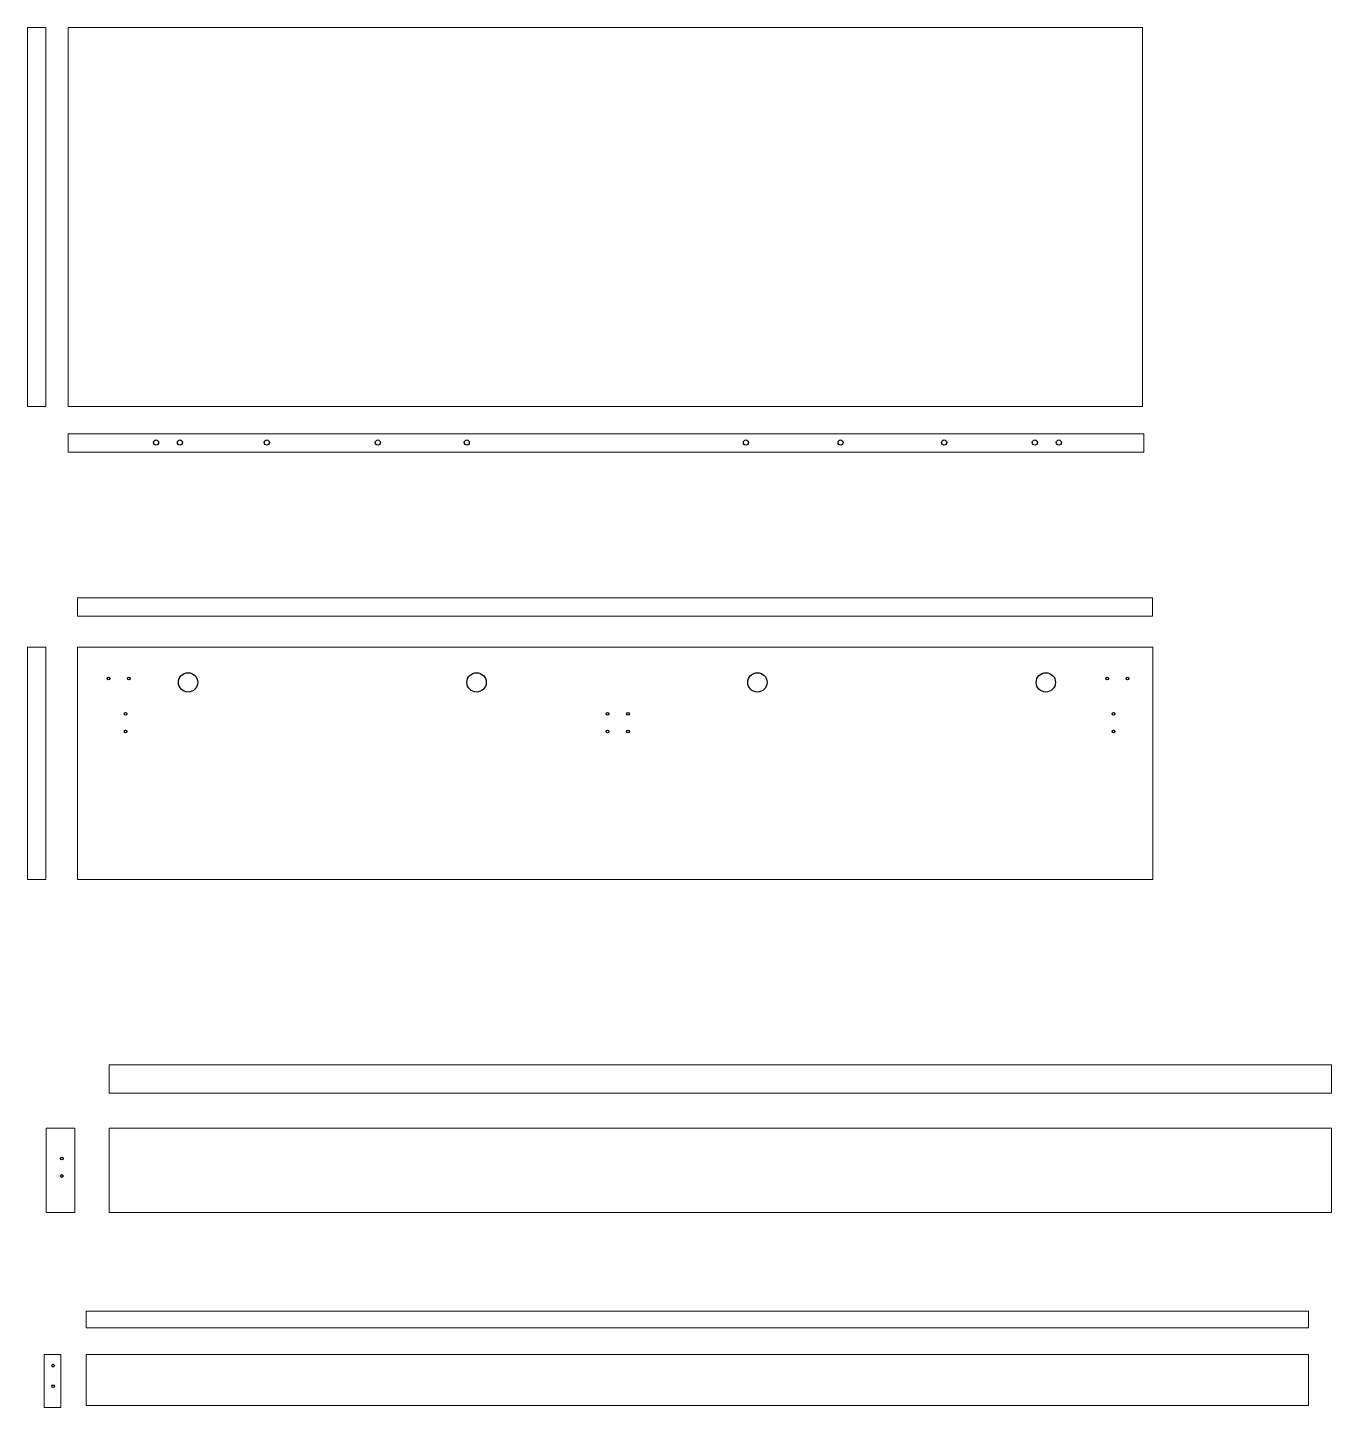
# Model space of a CAD drawing. Header units: millimetres. Extents: x 3542 to 25387, y 4250 to 11307.
# Drawn here: x 8714 to 10848, y 6780 to 9037 of the extents above; entities that cross this region are included whole.
import ezdxf

# ---------------------------------------------------------------- set-up
doc = ezdxf.new("R2010")
doc.units = ezdxf.units.MM
doc.layers.add('A-ELEV-MBE', color=7, linetype='Continuous', lineweight=18)
doc.layers.add('particolari', color=6, linetype='Continuous')

msp = doc.modelspace()

# ---------------------------------------------------------------- linework, layer by layer
at = {"layer": 'A-ELEV-MBE'}
for p, q in [((8744.5, 9037), (8714.5, 9037)), ((8714.5, 9037), (8714.5, 8417)), ((8744.5, 8417), (8744.5, 9037)), ((8714.5, 8417), (8744.5, 8417)), ((8781.1, 8342.5), (8781.1, 8372.5)), ((10541.1, 8372.5), (8781.1, 8372.5)), ((10541.1, 8342.5), (10541.1, 8372.5)), ((8781.1, 8342.5), (10541.1, 8342.5)), ((8795.9, 8103.9), (10554.9, 8103.9)), ((8795.9, 8073.9), (8795.9, 8103.9)), ((10554.9, 8103.9), (10554.9, 8073.9)), ((8795.9, 8073.9), (10554.9, 8073.9)), ((8744.5, 8023.3), (8714.5, 8023.3)), ((8714.5, 8023.3), (8714.5, 7643.3)), ((8744.5, 7643.3), (8744.5, 8023.3)), ((8714.5, 7643.3), (8744.5, 7643.3)), ((8847.9, 7293.6), (8847.9, 7340.3)), ((8847.9, 7340.3), (10847.9, 7340.3)), ((10847.9, 7340.3), (10847.9, 7293.6)), ((8847.9, 7293.6), (10847.9, 7293.6)), ((8745.1, 7236.7), (8745.1, 7098.5)), ((8791.9, 7236.7), (8745.1, 7236.7)), ((8791.9, 7098.5), (8791.9, 7236.7)), ((8847.9, 7236.7), (10847.9, 7236.7)), ((8847.9, 7236.7), (8847.9, 7098.5)), ((10847.9, 7236.7), (10847.9, 7098.5)), ((8745.1, 7098.5), (8791.9, 7098.5)), ((10847.9, 7098.5), (8847.9, 7098.5)), ((8810.4, 6937.1), (8810.4, 6909.7)), ((8810.4, 6937.1), (10810.4, 6937.1)), ((10810.4, 6937.1), (10810.4, 6909.7)), ((8810.4, 6909.7), (10810.4, 6909.7)), ((8741.5, 6779.7), (8741.5, 6866.5)), ((8741.5, 6866.5), (8768.9, 6866.5)), ((8768.9, 6866.5), (8768.9, 6779.7)), ((8810.4, 6866.2), (10810.4, 6866.2)), ((8810.4, 6866.2), (8810.4, 6782.6)), ((10810.4, 6866.2), (10810.4, 6782.6)), ((8768.9, 6779.7), (8741.5, 6779.7)), ((10810.4, 6782.6), (8810.4, 6782.6))]:
    msp.add_line(p, q, dxfattribs=at)
for points in [[(8781.1, 9037), (8781.1, 8417), (10539, 8417), (10539, 9037)], [(8795.9, 8023.3), (10555.9, 8023.3), (10555.9, 7643.3), (8795.9, 7643.3)]]:
    msp.add_lwpolyline(points, close=True, dxfattribs=at)
at = {"layer": 'particolari'}
for centre, radius in [((8924.7, 8358.2), 4.18), ((8963.7, 8358.2), 4.18), ((9105.9, 8358.2), 4.18), ((9287.6, 8358.2), 4.18), ((9433, 8358.2), 4.18), ((9889.9, 8358.2), 4.18), ((10044.8, 8358.2), 4.18), ((10214.2, 8358.2), 4.18), ((10362.7, 8358.2), 4.18), ((10401.9, 8358.2), 4.18), ((8846.7, 7972.1), 2.23), ((8880.2, 7972.1), 2.23), ((8977.1, 7965.8), 15.8), ((9449.1, 7965.8), 15.8), ((9908.6, 7965.8), 15.8), ((10380.6, 7965.8), 15.8), ((10480.8, 7972.1), 2.23), ((10514.4, 7972.1), 2.23), ((8874.9, 7914.2), 2.23), ((9663.3, 7914.2), 2.23), ((9696.9, 7914.2), 2.23), ((10491.4, 7914.2), 2.23), ((8874.9, 7885.5), 2.23), ((9663.3, 7885.5), 2.23), ((9696.9, 7885.5), 2.23), ((10491.4, 7885.5), 2.23), ((8770.6, 7187.1), 2.23), ((8770.6, 7158.3), 2.23), ((8756.3, 6848), 2.23), ((8756.3, 6814.4), 2.23)]:
    msp.add_circle(centre, radius, dxfattribs=at)

doc.saveas('drawing.dxf')
